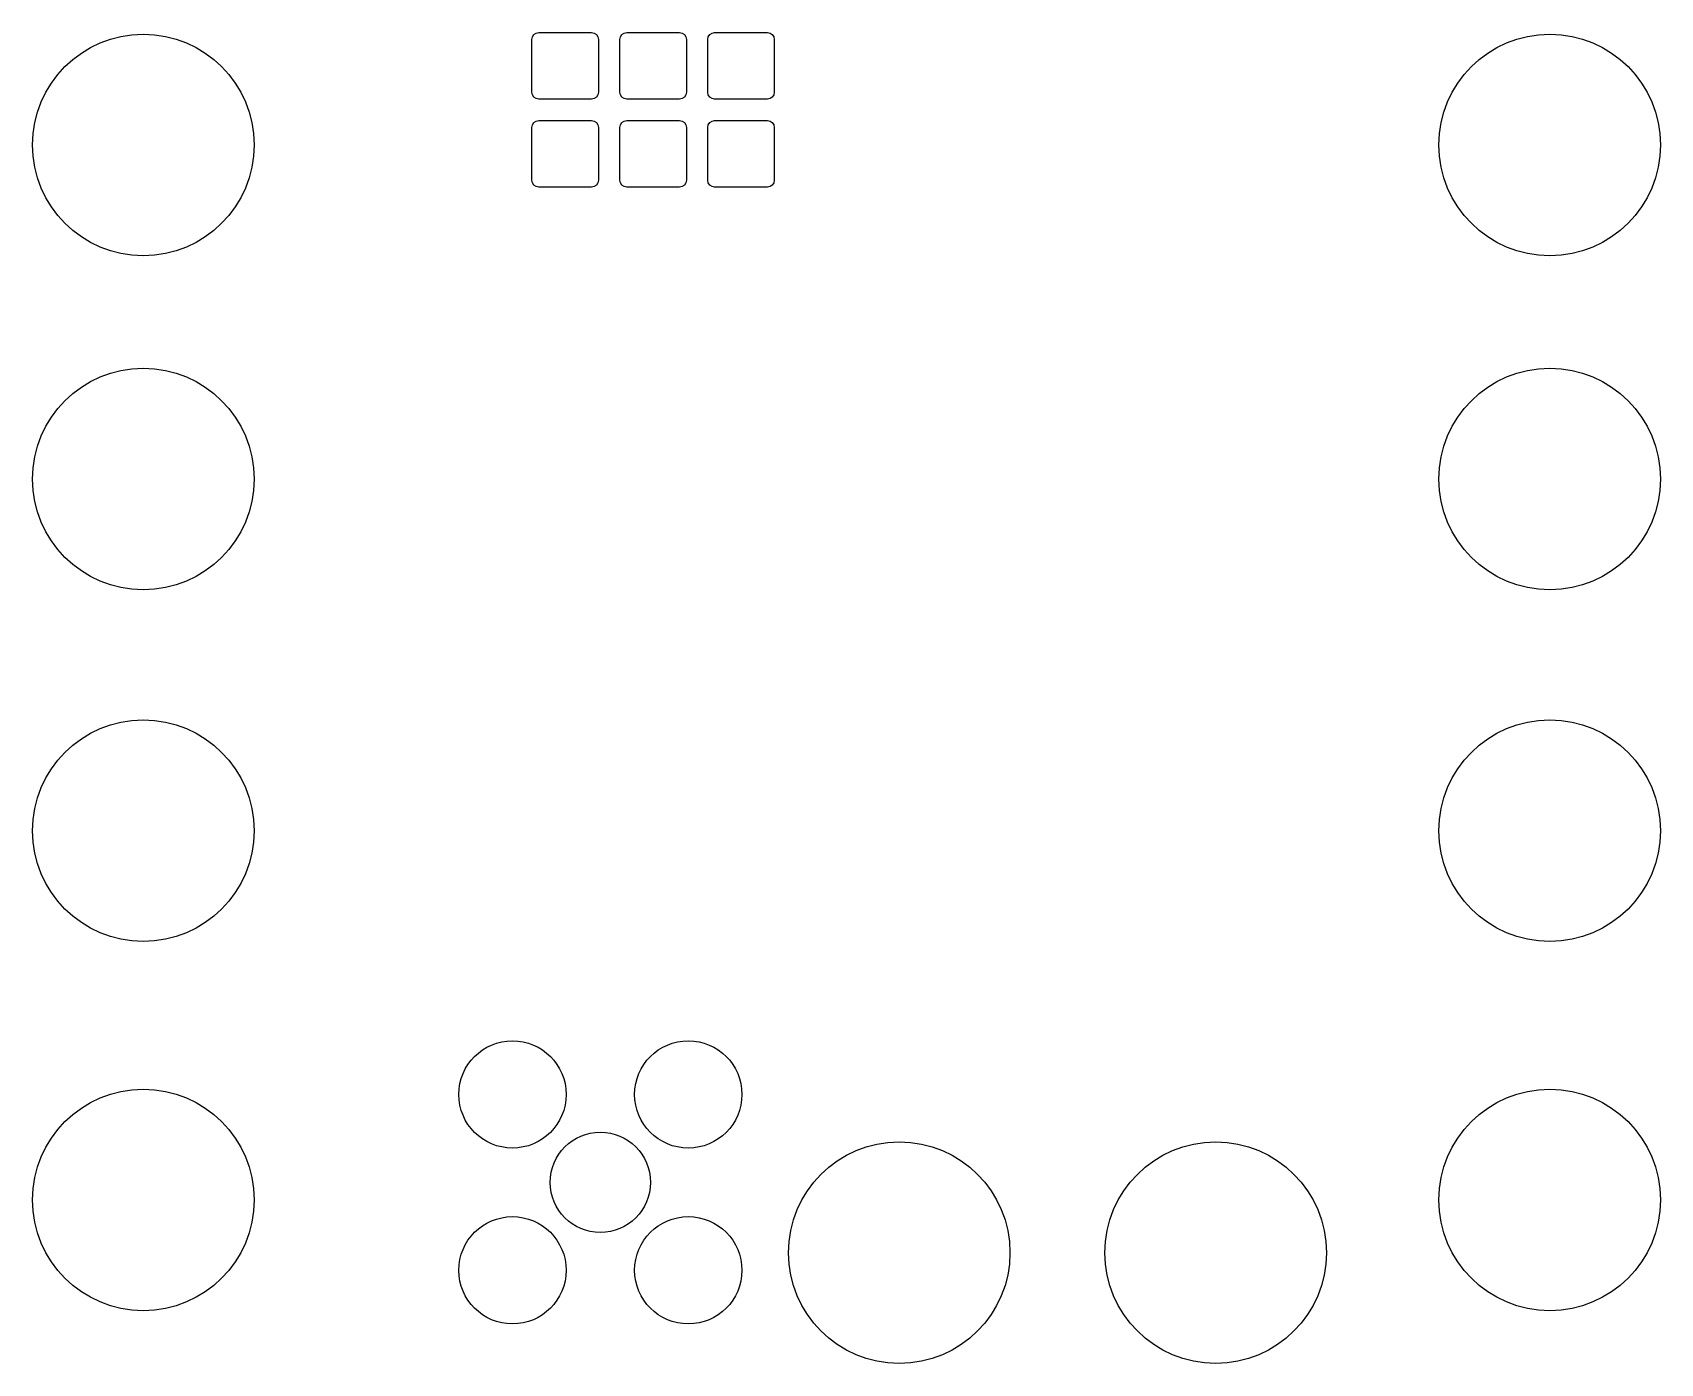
# Model space of a CAD drawing. Extents: x 0.07 to 1.93, y 0.01 to 1.53.
import ezdxf

# ---------------------------------------------------------------- set-up
doc = ezdxf.new("R2010")
doc.units = 0
doc.header["$MEASUREMENT"] = 0
doc.layers.add('BLACK', color=7, linetype='CONTINUOUS')

msp = doc.modelspace()

# ---------------------------------------------------------------- linework, layer by layer
at = {"layer": 'BLACK', "linetype": 'CONTINUOUS'}
for p, q in [((0.642126, 1.52), (0.642725, 1.52301)), ((0.642126, 1.46), (0.642126, 1.52)), ((0.642725, 1.52301), (0.644432, 1.52557)), ((0.644432, 1.52557), (0.646987, 1.52727)), ((0.646987, 1.52727), (0.65, 1.52787)), ((0.65, 1.52787), (0.71, 1.52787)), ((0.71, 1.52787), (0.713013, 1.52727)), ((0.713013, 1.52727), (0.715568, 1.52557)), ((0.715568, 1.52557), (0.717275, 1.52301)), ((0.717275, 1.52301), (0.717874, 1.52)), ((0.717874, 1.52), (0.717874, 1.46)), ((0.742126, 1.52), (0.742725, 1.52301)), ((0.742126, 1.46), (0.742126, 1.52)), ((0.742725, 1.52301), (0.744432, 1.52557)), ((0.744432, 1.52557), (0.746987, 1.52727)), ((0.746987, 1.52727), (0.75, 1.52787)), ((0.75, 1.52787), (0.81, 1.52787)), ((0.81, 1.52787), (0.813013, 1.52727)), ((0.813013, 1.52727), (0.815568, 1.52557)), ((0.815568, 1.52557), (0.817275, 1.52301)), ((0.817275, 1.52301), (0.817874, 1.52)), ((0.817874, 1.52), (0.817874, 1.46)), ((0.842126, 1.52), (0.842725, 1.52301)), ((0.842126, 1.46), (0.842126, 1.52)), ((0.842725, 1.52301), (0.844432, 1.52557)), ((0.844432, 1.52557), (0.846987, 1.52727)), ((0.846987, 1.52727), (0.85, 1.52787)), ((0.85, 1.52787), (0.91, 1.52787)), ((0.91, 1.52787), (0.913013, 1.52727)), ((0.913013, 1.52727), (0.915568, 1.52557)), ((0.915568, 1.52557), (0.917275, 1.52301)), ((0.917275, 1.52301), (0.917874, 1.52)), ((0.917874, 1.52), (0.917874, 1.46)), ((0.642725, 1.45699), (0.642126, 1.46)), ((0.644432, 1.45443), (0.642725, 1.45699)), ((0.646987, 1.45273), (0.644432, 1.45443)), ((0.65, 1.45213), (0.646987, 1.45273)), ((0.71, 1.45213), (0.65, 1.45213)), ((0.713013, 1.45273), (0.71, 1.45213)), ((0.715568, 1.45443), (0.713013, 1.45273)), ((0.717275, 1.45699), (0.715568, 1.45443)), ((0.717874, 1.46), (0.717275, 1.45699)), ((0.742725, 1.45699), (0.742126, 1.46)), ((0.744432, 1.45443), (0.742725, 1.45699)), ((0.746987, 1.45273), (0.744432, 1.45443)), ((0.75, 1.45213), (0.746987, 1.45273)), ((0.81, 1.45213), (0.75, 1.45213)), ((0.813013, 1.45273), (0.81, 1.45213)), ((0.815568, 1.45443), (0.813013, 1.45273)), ((0.817275, 1.45699), (0.815568, 1.45443)), ((0.817874, 1.46), (0.817275, 1.45699)), ((0.842725, 1.45699), (0.842126, 1.46)), ((0.844432, 1.45443), (0.842725, 1.45699)), ((0.846987, 1.45273), (0.844432, 1.45443)), ((0.85, 1.45213), (0.846987, 1.45273)), ((0.91, 1.45213), (0.85, 1.45213)), ((0.913013, 1.45273), (0.91, 1.45213)), ((0.915568, 1.45443), (0.913013, 1.45273)), ((0.917275, 1.45699), (0.915568, 1.45443)), ((0.917874, 1.46), (0.917275, 1.45699)), ((0.644432, 1.42557), (0.646987, 1.42727)), ((0.646987, 1.42727), (0.65, 1.42787)), ((0.65, 1.42787), (0.71, 1.42787)), ((0.71, 1.42787), (0.713013, 1.42727)), ((0.713013, 1.42727), (0.715568, 1.42557)), ((0.744432, 1.42557), (0.746987, 1.42727)), ((0.746987, 1.42727), (0.75, 1.42787)), ((0.75, 1.42787), (0.81, 1.42787)), ((0.81, 1.42787), (0.813013, 1.42727)), ((0.813013, 1.42727), (0.815568, 1.42557)), ((0.844432, 1.42557), (0.846987, 1.42727)), ((0.846987, 1.42727), (0.85, 1.42787)), ((0.85, 1.42787), (0.91, 1.42787)), ((0.91, 1.42787), (0.913013, 1.42727)), ((0.913013, 1.42727), (0.915568, 1.42557)), ((0.642126, 1.42), (0.642725, 1.42301)), ((0.642126, 1.36), (0.642126, 1.42)), ((0.642725, 1.42301), (0.644432, 1.42557)), ((0.715568, 1.42557), (0.717275, 1.42301)), ((0.717275, 1.42301), (0.717874, 1.42)), ((0.717874, 1.42), (0.717874, 1.36)), ((0.742126, 1.42), (0.742725, 1.42301)), ((0.742126, 1.36), (0.742126, 1.42)), ((0.742725, 1.42301), (0.744432, 1.42557)), ((0.815568, 1.42557), (0.817275, 1.42301)), ((0.817275, 1.42301), (0.817874, 1.42)), ((0.817874, 1.42), (0.817874, 1.36)), ((0.842126, 1.42), (0.842725, 1.42301)), ((0.842126, 1.36), (0.842126, 1.42)), ((0.842725, 1.42301), (0.844432, 1.42557)), ((0.915568, 1.42557), (0.917275, 1.42301)), ((0.917275, 1.42301), (0.917874, 1.42)), ((0.917874, 1.42), (0.917874, 1.36)), ((0.642725, 1.35699), (0.642126, 1.36)), ((0.644432, 1.35443), (0.642725, 1.35699)), ((0.646987, 1.35273), (0.644432, 1.35443)), ((0.65, 1.35213), (0.646987, 1.35273)), ((0.71, 1.35213), (0.65, 1.35213)), ((0.713013, 1.35273), (0.71, 1.35213)), ((0.715568, 1.35443), (0.713013, 1.35273)), ((0.717275, 1.35699), (0.715568, 1.35443)), ((0.717874, 1.36), (0.717275, 1.35699)), ((0.742725, 1.35699), (0.742126, 1.36)), ((0.744432, 1.35443), (0.742725, 1.35699)), ((0.746987, 1.35273), (0.744432, 1.35443)), ((0.75, 1.35213), (0.746987, 1.35273)), ((0.81, 1.35213), (0.75, 1.35213)), ((0.813013, 1.35273), (0.81, 1.35213)), ((0.815568, 1.35443), (0.813013, 1.35273)), ((0.817275, 1.35699), (0.815568, 1.35443)), ((0.817874, 1.36), (0.817275, 1.35699)), ((0.842725, 1.35699), (0.842126, 1.36)), ((0.844432, 1.35443), (0.842725, 1.35699)), ((0.846987, 1.35273), (0.844432, 1.35443)), ((0.85, 1.35213), (0.846987, 1.35273)), ((0.91, 1.35213), (0.85, 1.35213)), ((0.913013, 1.35273), (0.91, 1.35213)), ((0.915568, 1.35443), (0.913013, 1.35273)), ((0.917275, 1.35699), (0.915568, 1.35443)), ((0.917874, 1.36), (0.917275, 1.35699))]:
    msp.add_line(p, q, dxfattribs=at)
at = {"layer": 'BLACK'}
for centre, radius in [((0.2, 1.4), 0.125984), ((1.8, 1.4), 0.125984), ((0.2, 1.02), 0.125984), ((1.8, 1.02), 0.125984), ((0.2, 0.62), 0.125984), ((1.8, 0.62), 0.125984), ((0.62, 0.32), 0.061024), ((0.82, 0.32), 0.061024), ((0.2, 0.2), 0.125984), ((1.8, 0.2), 0.125984), ((0.72, 0.22), 0.057087), ((1.06, 0.14), 0.125984), ((1.42, 0.14), 0.125984), ((0.62, 0.12), 0.061024), ((0.82, 0.12), 0.061024)]:
    msp.add_circle(centre, radius, dxfattribs=at)

doc.saveas('drawing.dxf')
